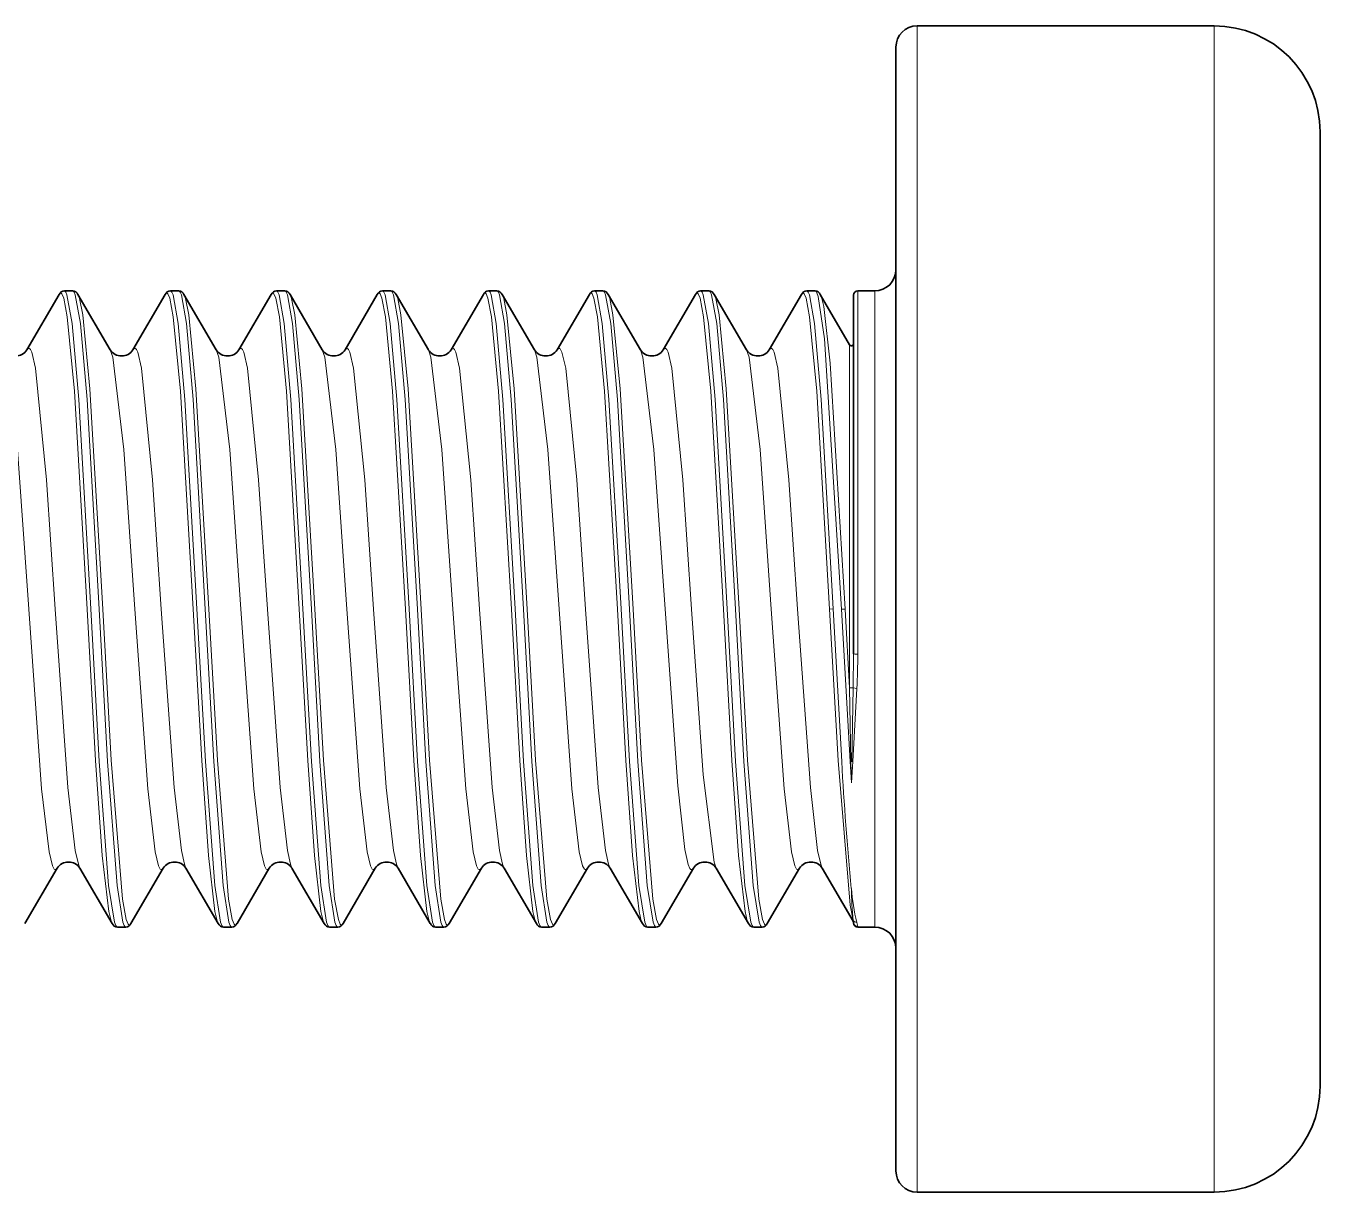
# Model space of a CAD drawing. Extents: x 155 to 1176, y 87 to 946.
# Drawn here: x 573.73 to 579.83, y 185.78 to 191.28 of the extents above; entities that cross this region are included whole.
import ezdxf

# ---------------------------------------------------------------- set-up
doc = ezdxf.new("R2010")
doc.units = 0

msp = doc.modelspace()

# ---------------------------------------------------------------- linework, layer by layer
at = {"color": 7, "lineweight": 13, "ltscale": 0.101711}
for p, q in [((577.9324, 187.2145), (577.9324, 191.2829)), ((579.3323, 187.2145), (579.3323, 191.2829))]:
    msp.add_line(p, q, dxfattribs=at)
at = {"color": 7, "lineweight": 35, "ltscale": 0.034999}
for p, q in [((577.9324, 191.2829), (579.3323, 191.2829)), ((577.9324, 185.7829), (579.3323, 185.7829))]:
    msp.add_line(p, q, dxfattribs=at)
at = {"color": 7, "lineweight": 35, "ltscale": 0.098012}
msp.add_line((577.8323, 187.2624), (577.8323, 191.1829), dxfattribs=at)
at = {"color": 7, "lineweight": 35, "ltscale": 0.083218}
msp.add_line((579.8323, 187.4542), (579.8323, 190.7829), dxfattribs=at)
at = {"color": 7, "lineweight": 35, "ltscale": 0.007572}
for p, q in [((573.8873, 190.0166), (573.7352, 189.7546)), ((573.976, 190.0166), (574.128, 189.7546)), ((574.3873, 190.0166), (574.2352, 189.7546)), ((574.476, 190.0166), (574.628, 189.7546)), ((574.8873, 190.0166), (574.7352, 189.7546)), ((574.976, 190.0166), (575.128, 189.7546)), ((575.3873, 190.0166), (575.2352, 189.7546)), ((575.476, 190.0166), (575.628, 189.7546)), ((575.8873, 190.0166), (575.7352, 189.7546)), ((575.976, 190.0166), (576.128, 189.7546)), ((576.3873, 190.0166), (576.2352, 189.7546)), ((576.476, 190.0166), (576.628, 189.7546)), ((576.8873, 190.0166), (576.7352, 189.7546)), ((576.976, 190.0166), (577.128, 189.7546)), ((577.3873, 190.0166), (577.2352, 189.7546)), ((573.726, 187.0493), (573.878, 187.3112)), ((574.1373, 187.0493), (573.9852, 187.3112)), ((574.226, 187.0493), (574.378, 187.3112)), ((574.6373, 187.0493), (574.4852, 187.3112)), ((574.726, 187.0493), (574.878, 187.3112)), ((575.1373, 187.0493), (574.9852, 187.3112)), ((575.226, 187.0493), (575.378, 187.3112)), ((575.6373, 187.0493), (575.4852, 187.3112)), ((575.726, 187.0493), (575.878, 187.3112)), ((576.1373, 187.0493), (575.9852, 187.3112)), ((576.226, 187.0493), (576.378, 187.3112)), ((576.6373, 187.0493), (576.4852, 187.3112)), ((576.726, 187.0493), (576.878, 187.3112)), ((577.1373, 187.0493), (576.9852, 187.3112)), ((577.226, 187.0493), (577.378, 187.3112))]:
    msp.add_line(p, q, dxfattribs=at)
at = {"color": 7, "lineweight": 35, "ltscale": 0.000984192}
for p, q in [((573.9119, 190.0329), (573.9513, 190.0329)), ((574.4119, 190.0329), (574.4513, 190.0329)), ((574.9119, 190.0329), (574.9513, 190.0329)), ((575.4119, 190.0329), (575.4513, 190.0329)), ((575.9119, 190.0329), (575.9513, 190.0329)), ((576.4119, 190.0329), (576.4513, 190.0329)), ((576.9119, 190.0329), (576.9513, 190.0329)), ((577.4119, 190.0329), (577.4513, 190.0329)), ((574.1619, 187.0329), (574.2013, 187.0329)), ((574.6619, 187.0329), (574.7013, 187.0329)), ((575.1619, 187.0329), (575.2013, 187.0329)), ((575.6619, 187.0329), (575.7013, 187.0329)), ((576.1619, 187.0329), (576.2013, 187.0329)), ((576.6619, 187.0329), (576.7013, 187.0329)), ((577.1619, 187.0329), (577.2013, 187.0329))]:
    msp.add_line(p, q, dxfattribs=at)
at = {"color": 7, "lineweight": 35, "ltscale": 0.00686}
msp.add_line((577.476, 190.0166), (577.6137, 189.7792), dxfattribs=at)
at = {"color": 7, "lineweight": 35, "ltscale": 0.042273}
msp.add_line((577.6323, 188.322), (577.6323, 190.0129), dxfattribs=at)
at = {"color": 7, "lineweight": 13, "ltscale": 0.042844}
msp.add_line((577.6523, 188.3192), (577.6523, 190.0329), dxfattribs=at)
at = {"color": 7, "lineweight": 35, "ltscale": 0.002}
for p, q in [((577.6523, 190.0329), (577.7324, 190.0329)), ((577.6523, 187.0329), (577.7324, 187.0329))]:
    msp.add_line(p, q, dxfattribs=at)
at = {"color": 7, "lineweight": 13, "ltscale": 0.055478}
msp.add_line((577.7324, 187.8138), (577.7324, 190.0329), dxfattribs=at)
at = {"color": 7, "lineweight": 13, "ltscale": 0.031158}
msp.add_line((577.6137, 188.5329), (577.6137, 189.7792), dxfattribs=at)
at = {"color": 7, "lineweight": 13, "ltscale": 0.017906}
for p, q in [((574.0594, 187.8178), (574.0196, 188.5329)), ((574.5594, 187.8178), (574.5196, 188.5329)), ((575.0594, 187.8178), (575.0196, 188.5329)), ((575.5594, 187.8178), (575.5196, 188.5329)), ((576.0594, 187.8178), (576.0196, 188.5329)), ((576.5594, 187.8178), (576.5196, 188.5329)), ((577.0594, 187.8178), (577.0196, 188.5329)), ((577.5594, 187.8178), (577.5196, 188.5329))]:
    msp.add_line(p, q, dxfattribs=at)
at = {"color": 7, "lineweight": 13, "ltscale": 0.018029}
for p, q in [((574.0767, 187.8138), (574.0369, 188.5338)), ((574.5767, 187.8138), (574.5369, 188.5338)), ((575.0767, 187.8138), (575.0369, 188.5338)), ((575.5767, 187.8138), (575.5369, 188.5338)), ((576.0767, 187.8138), (576.0369, 188.5338)), ((576.5767, 187.8138), (576.5369, 188.5338)), ((577.0767, 187.8138), (577.0369, 188.5338)), ((577.5767, 187.8138), (577.5369, 188.5338))]:
    msp.add_line(p, q, dxfattribs=at)
at = {"color": 7, "lineweight": 13, "ltscale": 0.017982}
for p, q in [((574.1161, 187.8138), (574.0764, 188.532)), ((574.6161, 187.8138), (574.5764, 188.532)), ((575.1161, 187.8138), (575.0764, 188.532)), ((575.6161, 187.8138), (575.5764, 188.532)), ((576.1161, 187.8138), (576.0764, 188.532)), ((576.6161, 187.8138), (576.5764, 188.532)), ((577.1161, 187.8138), (577.0764, 188.532)), ((577.6161, 187.8138), (577.5764, 188.532))]:
    msp.add_line(p, q, dxfattribs=at)
at = {"color": 7, "lineweight": 13, "ltscale": 0.017866}
for p, q in [((574.1334, 187.8194), (574.0936, 188.5329)), ((574.6334, 187.8194), (574.5936, 188.5329)), ((575.1334, 187.8194), (575.0936, 188.5329)), ((575.6334, 187.8194), (575.5936, 188.5329)), ((576.1334, 187.8194), (576.0936, 188.5329)), ((576.6334, 187.8194), (576.5936, 188.5329)), ((577.1334, 187.8194), (577.0936, 188.5329))]:
    msp.add_line(p, q, dxfattribs=at)
at = {"color": 7, "lineweight": 13, "ltscale": 0.00043245}
for p, q in [((577.5369, 188.5338), (577.5196, 188.5329)), ((577.5936, 188.5329), (577.5764, 188.532))]:
    msp.add_line(p, q, dxfattribs=at)
at = {"color": 7, "lineweight": 13, "ltscale": 0.009301}
msp.add_line((577.6137, 188.1614), (577.5936, 188.5329), dxfattribs=at)
at = {"color": 7, "lineweight": 13, "ltscale": 0.009288}
msp.add_line((577.6137, 188.1614), (577.6137, 188.5329), dxfattribs=at)
at = {"color": 7, "lineweight": 13, "ltscale": 0.004015}
msp.add_line((577.6323, 188.322), (577.631, 188.1614), dxfattribs=at)
at = {"color": 7, "lineweight": 13, "ltscale": 0.000431824}
msp.add_line((577.6137, 188.1614), (577.631, 188.1614), dxfattribs=at)
at = {"color": 7, "lineweight": 13, "ltscale": 0.008682}
for p, q in [((577.6202, 187.8142), (577.6137, 188.1614)), ((577.631, 188.1614), (577.6245, 187.8142))]:
    msp.add_line(p, q, dxfattribs=at)
at = {"color": 7, "lineweight": 13, "ltscale": 0.00862}
msp.add_line((577.6483, 188.158), (577.6286, 187.8138), dxfattribs=at)
at = {"color": 7, "lineweight": 13, "ltscale": 0.00044162}
msp.add_line((577.631, 188.1614), (577.6483, 188.158), dxfattribs=at)
at = {"color": 7, "lineweight": 13, "ltscale": 0.002539}
msp.add_line((577.6161, 187.8138), (577.6224, 187.7124), dxfattribs=at)
at = {"color": 7, "lineweight": 13, "ltscale": 0.000105286}
msp.add_line((577.6202, 187.8142), (577.6245, 187.8142), dxfattribs=at)
at = {"color": 7, "lineweight": 13, "ltscale": 0.002544}
msp.add_line((577.6202, 187.8142), (577.6224, 187.7124), dxfattribs=at)
at = {"color": 7, "lineweight": 13, "ltscale": 0.002538}
msp.add_line((577.6286, 187.8138), (577.6224, 187.7124), dxfattribs=at)
at = {"color": 7, "lineweight": 13, "ltscale": 0.000104233}
msp.add_line((577.6245, 187.8142), (577.6286, 187.8138), dxfattribs=at)
at = {"color": 7, "lineweight": 13, "ltscale": 0.019522}
msp.add_line((577.7324, 187.0329), (577.7324, 187.8138), dxfattribs=at)
at = {"color": 7, "lineweight": 35, "ltscale": 0.029282}
msp.add_line((579.8323, 186.2829), (579.8323, 187.4542), dxfattribs=at)
at = {"color": 7, "lineweight": 35, "ltscale": 0.00726}
msp.add_line((577.631, 187.06), (577.4852, 187.3112), dxfattribs=at)
at = {"color": 7, "lineweight": 35, "ltscale": 0.034488}
msp.add_line((577.8323, 185.8829), (577.8323, 187.2624), dxfattribs=at)
at = {"color": 7, "lineweight": 13, "ltscale": 0.035789}
for p, q in [((577.9324, 185.7829), (577.9324, 187.2145)), ((579.3323, 185.7829), (579.3323, 187.2145))]:
    msp.add_line(p, q, dxfattribs=at)
at = {"color": 7, "lineweight": 13, "ltscale": 0.000205833}
msp.add_line((577.631, 187.0646), (577.6323, 187.0564), dxfattribs=at)
at = {"color": 7, "lineweight": 13, "ltscale": 0.000113678}
msp.add_line((577.631, 187.0646), (577.631, 187.06), dxfattribs=at)
at = {"color": 7, "lineweight": 35, "ltscale": 9.52002e-05}
msp.add_line((577.631, 187.06), (577.6323, 187.0564), dxfattribs=at)
at = {"color": 7, "lineweight": 35, "ltscale": 7.01904e-05}
msp.add_line((577.6323, 187.0529), (577.6323, 187.0557), dxfattribs=at)
at = {"color": 7, "lineweight": 13, "ltscale": 0.000488102}
msp.add_line((577.6483, 187.0549), (577.6523, 187.0358), dxfattribs=at)
at = {"color": 7, "lineweight": 13, "ltscale": 7.13348e-05}
msp.add_line((577.6523, 187.0329), (577.6523, 187.0358), dxfattribs=at)
at = {"color": 7, "lineweight": 13}
for points in [[(574.0196, 188.5329), (573.9591, 189.5597), (573.9257, 189.9106), (573.9088, 189.9992), (573.9002, 190.0192), (573.8973, 190.022), (573.8959, 190.0227), (573.8937, 190.0228), (573.8916, 190.0218), (573.8873, 190.0166)], [(574.0369, 188.5338), (573.9797, 189.5211), (573.9483, 189.8788), (573.9243, 190.015), (573.9188, 190.0273), (573.9161, 190.0309), (573.9133, 190.0327), (573.9119, 190.0329)], [(574.0764, 188.532), (574.0191, 189.5203), (573.9877, 189.8786), (573.9636, 190.0149), (573.9581, 190.0273), (573.9554, 190.0309), (573.9526, 190.0327), (573.9513, 190.0329)], [(574.0936, 188.5329), (574.0323, 189.5712), (573.9984, 189.9202), (573.9835, 189.9969), (573.976, 190.0166)], [(574.5196, 188.5329), (574.4591, 189.5597), (574.4257, 189.9106), (574.4088, 189.9992), (574.4002, 190.0192), (574.3973, 190.022), (574.3959, 190.0227), (574.3937, 190.0228), (574.3916, 190.0218), (574.3873, 190.0166)], [(574.5369, 188.5338), (574.4797, 189.5211), (574.4483, 189.8788), (574.4243, 190.015), (574.4188, 190.0273), (574.4161, 190.0309), (574.4133, 190.0327), (574.4119, 190.0329)], [(574.5764, 188.532), (574.5191, 189.5203), (574.4877, 189.8786), (574.4636, 190.0149), (574.4581, 190.0273), (574.4554, 190.0309), (574.4526, 190.0327), (574.4513, 190.0329)], [(574.5936, 188.5329), (574.5323, 189.5712), (574.4984, 189.9202), (574.4835, 189.9969), (574.476, 190.0166)], [(575.0196, 188.5329), (574.9591, 189.5597), (574.9257, 189.9106), (574.9088, 189.9992), (574.9002, 190.0192), (574.8973, 190.022), (574.8959, 190.0227), (574.8937, 190.0228), (574.8916, 190.0218), (574.8873, 190.0166)], [(575.0369, 188.5338), (574.9797, 189.5211), (574.9483, 189.8788), (574.9243, 190.015), (574.9188, 190.0273), (574.9161, 190.0309), (574.9133, 190.0327), (574.9119, 190.0329)], [(575.0764, 188.532), (575.0191, 189.5203), (574.9877, 189.8786), (574.9636, 190.0149), (574.9581, 190.0273), (574.9554, 190.0309), (574.9526, 190.0327), (574.9513, 190.0329)], [(575.0936, 188.5329), (575.0323, 189.5712), (574.9984, 189.9202), (574.9835, 189.9969), (574.976, 190.0166)], [(575.5196, 188.5329), (575.4591, 189.5597), (575.4257, 189.9106), (575.4088, 189.9992), (575.4002, 190.0192), (575.3973, 190.022), (575.3959, 190.0227), (575.3937, 190.0228), (575.3916, 190.0218), (575.3873, 190.0166)], [(575.5369, 188.5338), (575.4797, 189.5211), (575.4483, 189.8788), (575.4243, 190.015), (575.4188, 190.0273), (575.4161, 190.0309), (575.4133, 190.0327), (575.4119, 190.0329)], [(575.5764, 188.532), (575.5191, 189.5203), (575.4877, 189.8786), (575.4636, 190.0149), (575.4581, 190.0273), (575.4554, 190.0309), (575.4526, 190.0327), (575.4513, 190.0329)], [(575.5936, 188.5329), (575.5323, 189.5712), (575.4984, 189.9202), (575.4835, 189.9969), (575.476, 190.0166)], [(576.0196, 188.5329), (575.9591, 189.5597), (575.9257, 189.9106), (575.9088, 189.9992), (575.9002, 190.0192), (575.8973, 190.022), (575.8959, 190.0227), (575.8937, 190.0228), (575.8916, 190.0218), (575.8873, 190.0166)], [(576.0369, 188.5338), (575.9797, 189.5211), (575.9483, 189.8788), (575.9243, 190.015), (575.9188, 190.0273), (575.9161, 190.0309), (575.9133, 190.0327), (575.9119, 190.0329)], [(576.0764, 188.532), (576.0191, 189.5203), (575.9877, 189.8786), (575.9636, 190.0149), (575.9581, 190.0273), (575.9554, 190.0309), (575.9526, 190.0327), (575.9513, 190.0329)], [(576.0936, 188.5329), (576.0323, 189.5712), (575.9984, 189.9202), (575.9835, 189.9969), (575.976, 190.0166)], [(576.5196, 188.5329), (576.4591, 189.5597), (576.4257, 189.9106), (576.4088, 189.9992), (576.4002, 190.0192), (576.3973, 190.022), (576.3959, 190.0227), (576.3937, 190.0228), (576.3916, 190.0218), (576.3873, 190.0166)], [(576.5369, 188.5338), (576.4797, 189.5211), (576.4483, 189.8788), (576.4243, 190.015), (576.4188, 190.0273), (576.4161, 190.0309), (576.4133, 190.0327), (576.4119, 190.0329)], [(576.5764, 188.532), (576.5191, 189.5203), (576.4877, 189.8786), (576.4636, 190.0149), (576.4581, 190.0273), (576.4554, 190.0309), (576.4526, 190.0327), (576.4513, 190.0329)], [(576.5936, 188.5329), (576.5323, 189.5712), (576.4984, 189.9202), (576.4835, 189.9969), (576.476, 190.0166)], [(577.0196, 188.5329), (576.9591, 189.5597), (576.9257, 189.9106), (576.9088, 189.9992), (576.9002, 190.0192), (576.8973, 190.022), (576.8959, 190.0227), (576.8937, 190.0228), (576.8916, 190.0218), (576.8873, 190.0166)], [(577.0369, 188.5338), (576.9797, 189.5211), (576.9483, 189.8788), (576.9243, 190.015), (576.9188, 190.0273), (576.9161, 190.0309), (576.9133, 190.0327), (576.9119, 190.0329)], [(577.0764, 188.532), (577.0191, 189.5203), (576.9877, 189.8786), (576.9636, 190.0149), (576.9581, 190.0273), (576.9554, 190.0309), (576.9526, 190.0327), (576.9513, 190.0329)], [(577.0936, 188.5329), (577.0323, 189.5712), (576.9984, 189.9202), (576.9835, 189.9969), (576.976, 190.0166)], [(577.5196, 188.5329), (577.4591, 189.5597), (577.4257, 189.9106), (577.4088, 189.9992), (577.4002, 190.0192), (577.3973, 190.022), (577.3959, 190.0227), (577.3937, 190.0228), (577.3916, 190.0218), (577.3873, 190.0166)], [(577.5369, 188.5338), (577.4797, 189.5211), (577.4483, 189.8788), (577.4243, 190.015), (577.4188, 190.0273), (577.4161, 190.0309), (577.4133, 190.0327), (577.4119, 190.0329)], [(577.4513, 190.0329), (577.453, 190.0326), (577.4564, 190.0299), (577.4597, 190.0246), (577.4664, 190.006), (577.4955, 189.8069), (577.5764, 188.532)], [(577.476, 190.0166), (577.4814, 190.0039), (577.4921, 189.959), (577.5227, 189.6926), (577.5936, 188.5329)], [(573.628, 189.7546), (573.6399, 189.7207), (573.6918, 189.2845), (573.7441, 188.5329)], [(573.7352, 189.7546), (573.7393, 189.76), (573.7413, 189.7615), (573.7443, 189.7623), (573.7458, 189.762), (573.7488, 189.7601), (573.7518, 189.7565), (573.7579, 189.744), (573.7755, 189.6682), (573.8279, 189.1413), (573.8691, 188.5329)], [(574.128, 189.7546), (574.1399, 189.7207), (574.1918, 189.2845), (574.2441, 188.5329)], [(574.2352, 189.7546), (574.2393, 189.76), (574.2413, 189.7615), (574.2443, 189.7623), (574.2458, 189.762), (574.2488, 189.7601), (574.2518, 189.7565), (574.2579, 189.744), (574.2755, 189.6682), (574.3279, 189.1413), (574.3691, 188.5329)], [(574.628, 189.7546), (574.6399, 189.7207), (574.6918, 189.2845), (574.7441, 188.5329)], [(574.7352, 189.7546), (574.7393, 189.76), (574.7413, 189.7615), (574.7443, 189.7623), (574.7458, 189.762), (574.7488, 189.7601), (574.7518, 189.7565), (574.7579, 189.744), (574.7755, 189.6682), (574.8279, 189.1413), (574.8691, 188.5329)], [(575.128, 189.7546), (575.1399, 189.7207), (575.1918, 189.2845), (575.2441, 188.5329)], [(575.2352, 189.7546), (575.2393, 189.76), (575.2413, 189.7615), (575.2443, 189.7623), (575.2458, 189.762), (575.2488, 189.7601), (575.2518, 189.7565), (575.2579, 189.744), (575.2755, 189.6682), (575.3279, 189.1413), (575.3691, 188.5329)], [(575.628, 189.7546), (575.6399, 189.7207), (575.6918, 189.2845), (575.7441, 188.5329)], [(575.7352, 189.7546), (575.7393, 189.76), (575.7413, 189.7615), (575.7443, 189.7623), (575.7458, 189.762), (575.7488, 189.7601), (575.7518, 189.7565), (575.7579, 189.744), (575.7755, 189.6682), (575.8279, 189.1413), (575.8691, 188.5329)], [(576.128, 189.7546), (576.1399, 189.7207), (576.1918, 189.2845), (576.2441, 188.5329)], [(576.2352, 189.7546), (576.2393, 189.76), (576.2413, 189.7615), (576.2443, 189.7623), (576.2458, 189.762), (576.2488, 189.7601), (576.2518, 189.7565), (576.2579, 189.744), (576.2755, 189.6682), (576.3279, 189.1413), (576.3691, 188.5329)], [(576.628, 189.7546), (576.6399, 189.7207), (576.6918, 189.2845), (576.7441, 188.5329)], [(576.7352, 189.7546), (576.7393, 189.76), (576.7413, 189.7615), (576.7443, 189.7623), (576.7458, 189.762), (576.7488, 189.7601), (576.7518, 189.7565), (576.7579, 189.744), (576.7755, 189.6682), (576.8279, 189.1413), (576.8691, 188.5329)], [(577.128, 189.7546), (577.1399, 189.7207), (577.1918, 189.2845), (577.2441, 188.5329)], [(577.2352, 189.7546), (577.2393, 189.76), (577.2413, 189.7615), (577.2443, 189.7623), (577.2458, 189.762), (577.2488, 189.7601), (577.2518, 189.7565), (577.2579, 189.744), (577.2755, 189.6682), (577.3279, 189.1413), (577.3691, 188.5329)], [(573.7441, 188.5329), (573.8048, 187.6841), (573.8396, 187.3871), (573.8555, 187.3215), (573.8636, 187.3065), (573.8677, 187.3037), (573.8718, 187.3043), (573.8759, 187.308), (573.878, 187.3112)], [(573.8691, 188.5329), (573.9291, 187.6914), (573.9635, 187.3933), (573.9779, 187.3291), (573.9852, 187.3112)], [(574.2441, 188.5329), (574.3048, 187.6841), (574.3396, 187.3871), (574.3555, 187.3215), (574.3636, 187.3065), (574.3677, 187.3037), (574.3718, 187.3043), (574.3759, 187.308), (574.378, 187.3112)], [(574.3691, 188.5329), (574.4291, 187.6914), (574.4635, 187.3933), (574.4779, 187.3291), (574.4852, 187.3112)], [(574.7441, 188.5329), (574.8048, 187.6841), (574.8396, 187.3871), (574.8555, 187.3215), (574.8636, 187.3065), (574.8677, 187.3037), (574.8718, 187.3043), (574.8759, 187.308), (574.878, 187.3112)], [(574.8691, 188.5329), (574.9291, 187.6914), (574.9635, 187.3933), (574.9779, 187.3291), (574.9852, 187.3112)], [(575.2441, 188.5329), (575.3048, 187.6841), (575.3396, 187.3871), (575.3555, 187.3215), (575.3636, 187.3065), (575.3677, 187.3037), (575.3718, 187.3043), (575.3759, 187.308), (575.378, 187.3112)], [(575.3691, 188.5329), (575.4291, 187.6914), (575.4635, 187.3933), (575.4779, 187.3291), (575.4852, 187.3112)], [(575.7441, 188.5329), (575.8048, 187.6841), (575.8396, 187.3871), (575.8555, 187.3215), (575.8636, 187.3065), (575.8677, 187.3037), (575.8718, 187.3043), (575.8759, 187.308), (575.878, 187.3112)], [(575.8691, 188.5329), (575.9291, 187.6914), (575.9635, 187.3933), (575.9779, 187.3291), (575.9852, 187.3112)], [(576.2441, 188.5329), (576.3048, 187.6841), (576.3396, 187.3871), (576.3555, 187.3215), (576.3636, 187.3065), (576.3677, 187.3037), (576.3718, 187.3043), (576.3759, 187.308), (576.378, 187.3112)], [(576.3691, 188.5329), (576.4291, 187.6914), (576.4635, 187.3933), (576.4779, 187.3291), (576.4852, 187.3112)], [(576.7441, 188.5329), (576.8035, 187.6984), (576.8375, 187.3994), (576.8534, 187.3276), (576.8615, 187.3092), (576.8652, 187.3051), (576.867, 187.304), (576.8711, 187.3039), (576.8738, 187.3057), (576.878, 187.3112)], [(576.8691, 188.5329), (576.924, 187.7505), (576.9749, 187.3393), (576.9852, 187.3112)], [(577.2441, 188.5329), (577.3048, 187.6841), (577.3396, 187.3871), (577.3555, 187.3215), (577.3636, 187.3065), (577.3677, 187.3037), (577.3718, 187.3043), (577.3759, 187.308), (577.378, 187.3112)], [(577.3691, 188.5329), (577.4291, 187.6914), (577.4635, 187.3933), (577.4779, 187.3291), (577.4852, 187.3112)], [(574.1373, 187.0493), (574.1319, 187.0618), (574.1213, 187.1063), (574.0908, 187.3701), (574.0594, 187.8178)], [(574.1619, 187.0329), (574.1604, 187.0332), (574.1573, 187.0355), (574.1542, 187.0401), (574.1479, 187.056), (574.1208, 187.2283), (574.0767, 187.8138)], [(574.2013, 187.0329), (574.1997, 187.0332), (574.1967, 187.0355), (574.1935, 187.0401), (574.1873, 187.056), (574.1602, 187.2283), (574.1161, 187.8138)], [(574.226, 187.0493), (574.2216, 187.0439), (574.2193, 187.043), (574.217, 187.0432), (574.2156, 187.044), (574.2126, 187.0472), (574.2037, 187.0691), (574.1863, 187.1647), (574.1334, 187.8194)], [(574.6373, 187.0493), (574.6319, 187.0618), (574.6213, 187.1063), (574.5908, 187.3701), (574.5594, 187.8178)], [(574.6619, 187.0329), (574.6604, 187.0332), (574.6573, 187.0355), (574.6542, 187.0401), (574.6479, 187.056), (574.6208, 187.2283), (574.5767, 187.8138)], [(574.7013, 187.0329), (574.6997, 187.0332), (574.6967, 187.0355), (574.6935, 187.0401), (574.6873, 187.056), (574.6602, 187.2283), (574.6161, 187.8138)], [(574.726, 187.0493), (574.7216, 187.0439), (574.7193, 187.043), (574.717, 187.0432), (574.7156, 187.044), (574.7126, 187.0472), (574.7037, 187.0691), (574.6863, 187.1647), (574.6334, 187.8194)], [(575.1373, 187.0493), (575.1319, 187.0618), (575.1213, 187.1063), (575.0908, 187.3701), (575.0594, 187.8178)], [(575.1619, 187.0329), (575.1604, 187.0332), (575.1573, 187.0355), (575.1542, 187.0401), (575.1479, 187.056), (575.1208, 187.2283), (575.0767, 187.8138)], [(575.2013, 187.0329), (575.1997, 187.0332), (575.1967, 187.0355), (575.1935, 187.0401), (575.1873, 187.056), (575.1602, 187.2283), (575.1161, 187.8138)], [(575.226, 187.0493), (575.2216, 187.0439), (575.2193, 187.043), (575.217, 187.0432), (575.2156, 187.044), (575.2126, 187.0472), (575.2037, 187.0691), (575.1863, 187.1647), (575.1334, 187.8194)], [(575.6373, 187.0493), (575.6319, 187.0618), (575.6213, 187.1063), (575.5908, 187.3701), (575.5594, 187.8178)], [(575.6619, 187.0329), (575.6604, 187.0332), (575.6573, 187.0355), (575.6542, 187.0401), (575.6479, 187.056), (575.6208, 187.2283), (575.5767, 187.8138)], [(575.7013, 187.0329), (575.6997, 187.0332), (575.6967, 187.0355), (575.6935, 187.0401), (575.6873, 187.056), (575.6602, 187.2283), (575.6161, 187.8138)], [(575.726, 187.0493), (575.7216, 187.0439), (575.7193, 187.043), (575.717, 187.0432), (575.7156, 187.044), (575.7126, 187.0472), (575.7037, 187.0691), (575.6863, 187.1647), (575.6334, 187.8194)], [(576.1373, 187.0493), (576.1319, 187.0618), (576.1213, 187.1063), (576.0908, 187.3701), (576.0594, 187.8178)], [(576.1619, 187.0329), (576.1604, 187.0332), (576.1573, 187.0355), (576.1542, 187.0401), (576.1479, 187.056), (576.1208, 187.2283), (576.0767, 187.8138)], [(576.2013, 187.0329), (576.1997, 187.0332), (576.1967, 187.0355), (576.1935, 187.0401), (576.1873, 187.056), (576.1602, 187.2283), (576.1161, 187.8138)], [(576.226, 187.0493), (576.2216, 187.0439), (576.2193, 187.043), (576.217, 187.0432), (576.2156, 187.044), (576.2126, 187.0472), (576.2037, 187.0691), (576.1863, 187.1647), (576.1334, 187.8194)], [(576.6373, 187.0493), (576.6319, 187.0618), (576.6213, 187.1063), (576.5908, 187.3701), (576.5594, 187.8178)], [(576.6619, 187.0329), (576.6604, 187.0332), (576.6573, 187.0355), (576.6542, 187.0401), (576.6479, 187.056), (576.6208, 187.2283), (576.5767, 187.8138)], [(576.7013, 187.0329), (576.6997, 187.0332), (576.6967, 187.0355), (576.6935, 187.0401), (576.6873, 187.056), (576.6602, 187.2283), (576.6161, 187.8138)], [(576.726, 187.0493), (576.7216, 187.0439), (576.7193, 187.043), (576.717, 187.0432), (576.7156, 187.044), (576.7126, 187.0472), (576.7037, 187.0691), (576.6863, 187.1647), (576.6334, 187.8194)], [(577.1373, 187.0493), (577.1319, 187.0618), (577.1213, 187.1063), (577.0908, 187.3701), (577.0594, 187.8178)], [(577.1619, 187.0329), (577.1604, 187.0332), (577.1573, 187.0355), (577.1542, 187.0401), (577.1479, 187.056), (577.1208, 187.2283), (577.0767, 187.8138)], [(577.2013, 187.0329), (577.1997, 187.0332), (577.1967, 187.0355), (577.1935, 187.0401), (577.1873, 187.056), (577.1602, 187.2283), (577.1161, 187.8138)], [(577.226, 187.0493), (577.2216, 187.0439), (577.2193, 187.043), (577.217, 187.0432), (577.2156, 187.044), (577.2126, 187.0472), (577.2037, 187.0691), (577.1863, 187.1647), (577.1334, 187.8194)], [(577.631, 187.0646), (577.6163, 187.1359), (577.5594, 187.8178)]]:
    msp.add_lwpolyline(points, dxfattribs=at)
at = {"color": 7, "lineweight": 35}
for centre, radius, start, end in [((577.9324, 191.1829), 0.1, 90.03363, 179.96637), ((579.3323, 190.7829), 0.5, 0, 90), ((577.7323, 190.133), 0.1, 270.03362, 359.96638), ((573.9134, 190.0043), 0.0287, 92.87415, 154.89753), ((573.9496, 190.004), 0.0291, 25.47375, 86.71014), ((574.4134, 190.0043), 0.0287, 92.87415, 154.89753), ((574.4496, 190.004), 0.0291, 25.47375, 86.71014), ((574.9134, 190.0043), 0.0287, 92.87415, 154.89753), ((574.9496, 190.004), 0.0291, 25.47374, 86.71014), ((575.4134, 190.0043), 0.0287, 92.87415, 154.89753), ((575.4496, 190.004), 0.0291, 25.47375, 86.71014), ((575.9134, 190.0043), 0.0287, 92.87415, 154.89753), ((575.9496, 190.004), 0.0291, 25.47375, 86.71014), ((576.4134, 190.0043), 0.0287, 92.87415, 154.89753), ((576.4496, 190.004), 0.0291, 25.47375, 86.71014), ((576.9134, 190.0043), 0.0287, 92.87415, 154.89753), ((576.9496, 190.004), 0.0291, 25.47375, 86.71014), ((577.4134, 190.0043), 0.0287, 92.87415, 154.89753), ((577.4495, 190.0037), 0.0293, 25.9015, 86.52553), ((577.6523, 190.0129), 0.02, 90.03363, 179.96636), ((577.6224, 189.7843), 0.01, 210.14926, 359.99992), ((573.6826, 189.7895), 0.0632, 269.08194, 326.47445), ((574.1806, 189.7895), 0.0632, 213.52576, 270.91663), ((574.1826, 189.7895), 0.0632, 269.08191, 326.47445), ((574.6806, 189.7895), 0.0632, 213.52576, 270.91668), ((574.6826, 189.7895), 0.0632, 269.08196, 326.47446), ((575.1806, 189.7895), 0.0632, 213.52576, 270.91669), ((575.1826, 189.7895), 0.0632, 269.08197, 326.47446), ((575.6806, 189.7895), 0.0632, 213.52576, 270.91666), ((575.6826, 189.7895), 0.0632, 269.08194, 326.47445), ((576.1806, 189.7895), 0.0632, 213.52576, 270.91665), ((576.1826, 189.7895), 0.0632, 269.08192, 326.47445), ((576.6806, 189.7895), 0.0632, 213.52576, 270.91664), ((576.6826, 189.7895), 0.0632, 269.08192, 326.47445), ((577.1806, 189.7895), 0.0632, 213.52576, 270.91666), ((577.1826, 189.7895), 0.0632, 269.08194, 326.47446), ((573.9306, 187.2764), 0.0632, 89.08331, 146.47424), ((573.9326, 187.2764), 0.0632, 33.52554, 90.91803), ((574.4306, 187.2764), 0.0632, 89.0833, 146.47424), ((574.4326, 187.2764), 0.0632, 33.52554, 90.91802), ((574.9306, 187.2764), 0.0632, 89.08334, 146.47424), ((574.9326, 187.2764), 0.0632, 33.52554, 90.91806), ((575.4306, 187.2764), 0.0632, 89.08334, 146.47424), ((575.4326, 187.2764), 0.0632, 33.52554, 90.91806), ((575.9306, 187.2764), 0.0632, 89.08333, 146.47424), ((575.9326, 187.2764), 0.0632, 33.52554, 90.91805), ((576.4306, 187.2764), 0.0632, 89.08329, 146.47424), ((576.4326, 187.2764), 0.0632, 33.52554, 90.91801), ((576.9306, 187.2764), 0.0632, 89.08332, 146.47424), ((576.9326, 187.2764), 0.0632, 33.52554, 90.91803), ((577.4306, 187.2764), 0.0632, 89.0833, 146.47424), ((577.4326, 187.2764), 0.0632, 33.52554, 90.91801), ((574.1634, 187.0615), 0.0287, 205.10247, 267.12585), ((574.1996, 187.0618), 0.0291, 273.28986, 334.52626), ((574.6634, 187.0615), 0.0287, 205.10247, 267.12585), ((574.6996, 187.0618), 0.0291, 273.28986, 334.52626), ((575.1634, 187.0615), 0.0287, 205.10247, 267.12585), ((575.1996, 187.0618), 0.0291, 273.28986, 334.52626), ((575.6634, 187.0615), 0.0287, 205.10247, 267.12585), ((575.6996, 187.0618), 0.0291, 273.28986, 334.52625), ((576.1634, 187.0615), 0.0287, 205.10247, 267.12585), ((576.1996, 187.0618), 0.0291, 273.28986, 334.52626), ((576.6634, 187.0615), 0.0287, 205.10247, 267.12585), ((576.6996, 187.0618), 0.0291, 273.28986, 334.52626), ((577.1634, 187.0615), 0.0287, 205.10247, 267.12585), ((577.1996, 187.0618), 0.0291, 273.28986, 334.52626), ((577.6523, 187.0529), 0.02, 180.03363, 269.96638), ((577.7323, 186.9329), 0.1, 0.03362, 89.96638), ((579.3323, 186.2829), 0.5, 270, 360), ((577.9324, 185.883), 0.1, 180.03363, 269.96637)]:
    msp.add_arc(centre, radius, start, end, dxfattribs=at)
at = {"color": 7, "lineweight": 13}
for centre, radius, start, end in [((574.6398, 188.3134), 3.0125, 357.0436, 0.10979), ((591.0712, 188.5236), 13.5127, 183.0111, 185.55889), ((579.7857, 187.256), 2.1635, 181.09438, 185.07715), ((578.6826, 187.2992), 1.0631, 184.55823, 193.29231), ((577.648, 187.0747), 0.0198, 210.69334, 270.79732), ((577.6523, 187.0558), 0.02, 180.06304, 270.06291)]:
    msp.add_arc(centre, radius, start, end, dxfattribs=at)
msp.add_ellipse((577.6523, 188.322), major_axis=(0.02, 0), ratio=0.14251, start_param=3.141593, end_param=4.712389, dxfattribs=at)

doc.saveas('drawing.dxf')
